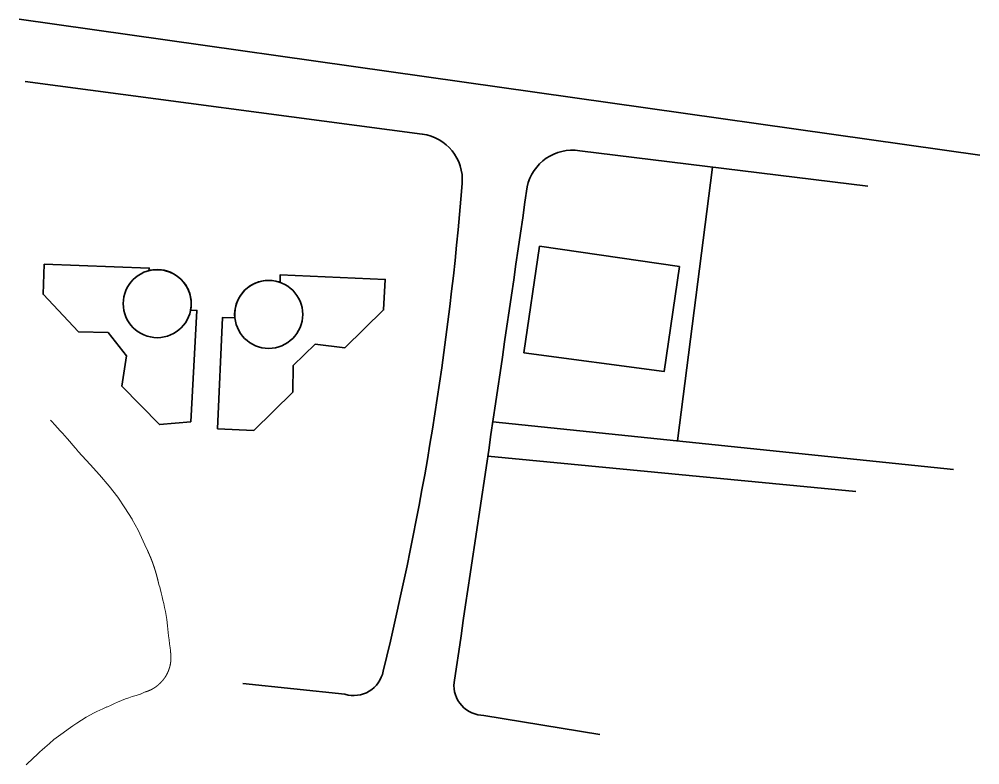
# Model space of a CAD drawing. Header units: inches. Extents: x 116991 to 143285, y 234914 to 262116.
# Drawn here: x 128943 to 143285, y 250981 to 262116 of the extents above; entities that cross this region are included whole.
import ezdxf

# ---------------------------------------------------------------- set-up
doc = ezdxf.new("R2010")
doc.units = ezdxf.units.IN
doc.header["$LTSCALE"] = 192
doc.header["$MEASUREMENT"] = 0
doc.layers.add('$0$Screened', color=10, linetype='Continuous')
doc.layers.add('C-SITE', color=3, linetype='Continuous', lineweight=35)

msp = doc.modelspace()

# ---------------------------------------------------------------- linework, layer by layer
at = {"layer": '$0$Screened', "linetype": 'Continuous', "lineweight": 0}
msp.add_polyline3d([(129049, 250981, 1253), (129157, 251087, 1253), (129157, 251087, 1253), (129204, 251130, 1253), (129204, 251130, 1253), (129250, 251173, 1254), (129250, 251173, 1254), (129287, 251207, 1254), (129325, 251241, 1255), (129394, 251301, 1255), (129462, 251357, 1255), (129529, 251409, 1254), (129601, 251461, 1255), (129601, 251461, 1255), (129673, 251514, 1255), (129742, 251562, 1254), (129805, 251605, 1256), (129871, 251647, 1255), (129945, 251691, 1255), (130006, 251725, 1256), (130054, 251751, 1256), (130104, 251776, 1256), (130147, 251796, 1256), (130191, 251816, 1257), (130191, 251816, 1257), (130252, 251845, 1257), (130252, 251844, 1257), (130314, 251873, 1257), (130314, 251873, 1257), (130364, 251895, 1258), (130413, 251917, 1258), (130471, 251941, 1258), (130530, 251964, 1257), (130581, 251982, 1257), (130632, 252000, 1257), (130691, 252017, 1257), (130691, 252018, 1257), (130750, 252037, 1258), (130752, 252037, 1258), (130826, 252070, 1261), (130827, 252070, 1261), (130827, 252070, 1261), (130828, 252070, 1261), (130828, 252070, 1261), (130829, 252070, 1261), (130829, 252070, 1261), (130830, 252071, 1261), (130830, 252071, 1261), (130831, 252071, 1261), (130831, 252071, 1261), (130832, 252072, 1261), (130833, 252072, 1261), (130834, 252072, 1261), (130834, 252072, 1261), (130835, 252072, 1261), (130835, 252072, 1261), (130836, 252073, 1261), (130836, 252073, 1261), (130837, 252073, 1261), (130837, 252073, 1261), (130838, 252073, 1261), (130838, 252073, 1261), (130840, 252074, 1261), (130840, 252074, 1261), (130841, 252074, 1261), (130841, 252074, 1261), (130842, 252075, 1261), (130842, 252075, 1261), (130843, 252075, 1261), (130843, 252075, 1261), (130844, 252075, 1261), (130844, 252075, 1261), (130845, 252076, 1261), (130846, 252076, 1261), (130847, 252076, 1261), (130847, 252076, 1261), (130848, 252077, 1261), (130848, 252077, 1261), (130849, 252077, 1261), (130849, 252077, 1261), (130850, 252077, 1261), (130850, 252077, 1261), (130851, 252078, 1261), (130851, 252078, 1261), (130853, 252078, 1261), (130853, 252078, 1261), (130854, 252079, 1261), (130854, 252079, 1261), (130855, 252079, 1261), (130855, 252079, 1261), (130856, 252080, 1261), (130856, 252080, 1261), (130857, 252080, 1261), (130857, 252080, 1261), (130858, 252080, 1261), (130858, 252080, 1261), (130860, 252081, 1261), (130860, 252081, 1261), (130861, 252081, 1261), (130861, 252081, 1261), (130862, 252082, 1261), (130862, 252082, 1261), (130863, 252082, 1261), (130863, 252082, 1261), (130864, 252083, 1261), (130864, 252083, 1261), (130865, 252083, 1261), (130865, 252083, 1261), (130866, 252083, 1261), (130867, 252083, 1261), (130868, 252084, 1261), (130868, 252084, 1261), (130869, 252084, 1261), (130869, 252084, 1261), (130870, 252085, 1261), (130870, 252085, 1261), (130871, 252085, 1261), (130871, 252085, 1261), (130872, 252086, 1261), (130872, 252086, 1261), (130873, 252086, 1261), (130873, 252086, 1261), (130875, 252087, 1261), (130875, 252087, 1261), (130876, 252087, 1261), (130876, 252087, 1261), (130877, 252088, 1261), (130877, 252088, 1261), (130878, 252088, 1261), (130878, 252088, 1261), (130879, 252089, 1261), (130879, 252089, 1261), (130880, 252089, 1261), (130880, 252089, 1261), (130881, 252089, 1261), (130881, 252089, 1261), (130883, 252090, 1261), (130883, 252090, 1261), (130884, 252090, 1261), (130884, 252090, 1261), (130885, 252091, 1261), (130885, 252091, 1261), (130886, 252091, 1261), (130886, 252091, 1261), (130887, 252092, 1261), (130887, 252092, 1261), (130888, 252092, 1261), (130888, 252092, 1261), (130889, 252093, 1261), (130889, 252093, 1261), (130891, 252093, 1261), (130891, 252093, 1261), (130892, 252094, 1261), (130892, 252094, 1261), (130893, 252094, 1261), (130893, 252094, 1261), (130894, 252095, 1261), (130894, 252095, 1261), (130895, 252095, 1261), (130895, 252095, 1261), (130896, 252096, 1261), (130896, 252096, 1261), (130897, 252097, 1261), (130897, 252097, 1261), (130898, 252097, 1261), (130899, 252097, 1261), (130900, 252098, 1261), (130900, 252098, 1261), (130901, 252098, 1261), (130901, 252098, 1261), (130902, 252099, 1261), (130902, 252099, 1261), (130903, 252099, 1261), (130903, 252099, 1261), (130904, 252100, 1261), (130904, 252100, 1261), (130905, 252100, 1261), (130905, 252100, 1261), (130906, 252101, 1261), (130906, 252101, 1261), (130907, 252101, 1261), (130907, 252101, 1261), (130909, 252102, 1261), (130909, 252102, 1261), (130910, 252102, 1261), (130910, 252102, 1261), (130911, 252103, 1261), (130911, 252103, 1261), (130912, 252103, 1261), (130912, 252103, 1261), (130913, 252104, 1261), (130913, 252104, 1261), (130914, 252105, 1261), (130914, 252105, 1261), (130915, 252105, 1261), (130915, 252105, 1261), (130916, 252106, 1261), (130916, 252106, 1261), (130917, 252106, 1261), (130917, 252106, 1261), (130919, 252107, 1261), (130919, 252107, 1261), (130920, 252107, 1261), (130920, 252107, 1261), (130921, 252108, 1261), (130921, 252108, 1261), (130922, 252109, 1261), (130922, 252109, 1261), (130923, 252109, 1261), (130923, 252109, 1261), (130924, 252110, 1261), (130924, 252110, 1261), (130925, 252110, 1261), (130925, 252110, 1261), (130926, 252111, 1261), (130926, 252111, 1261), (130927, 252111, 1261), (130927, 252111, 1261), (130928, 252112, 1261), (130928, 252112, 1261), (130930, 252113, 1261), (130930, 252113, 1261), (130931, 252113, 1261), (130931, 252113, 1261), (130932, 252114, 1261), (130932, 252114, 1261), (130933, 252114, 1261), (130933, 252114, 1261), (130934, 252115, 1261), (130934, 252115, 1261), (130935, 252116, 1261), (130935, 252116, 1261), (130936, 252116, 1261), (130936, 252116, 1261), (130937, 252117, 1261), (130937, 252117, 1261), (130938, 252117, 1261), (130938, 252118, 1261), (130939, 252118, 1261), (130939, 252118, 1261), (130940, 252119, 1261), (130940, 252119, 1261), (130941, 252119, 1261), (130941, 252119, 1261), (130943, 252120, 1261), (130943, 252120, 1261), (130944, 252121, 1261), (130944, 252121, 1261), (130945, 252121, 1261), (130945, 252121, 1261), (130946, 252122, 1261), (130946, 252122, 1261), (130947, 252122, 1261), (130947, 252122, 1261), (130948, 252123, 1261), (130948, 252123, 1261), (130949, 252124, 1261), (130949, 252124, 1261), (130950, 252124, 1261), (130950, 252124, 1261), (130951, 252125, 1261), (130951, 252125, 1261), (130952, 252126, 1261), (130952, 252126, 1261), (130953, 252126, 1261), (130953, 252126, 1261), (130954, 252127, 1261), (130954, 252127, 1261), (130955, 252128, 1261), (130955, 252128, 1261), (130956, 252128, 1261), (130956, 252128, 1261), (130957, 252129, 1261), (130957, 252129, 1261), (130958, 252130, 1261), (130958, 252130, 1261), (130960, 252130, 1261), (130960, 252130, 1261), (130961, 252131, 1261), (130961, 252131, 1261), (130962, 252132, 1261), (130962, 252132, 1261), (130963, 252132, 1261), (130963, 252132, 1261), (130964, 252133, 1261), (130964, 252133, 1261), (130965, 252134, 1261), (130965, 252134, 1261), (130966, 252134, 1261), (130966, 252134, 1261), (130967, 252135, 1261), (130967, 252135, 1261), (130968, 252136, 1261), (130968, 252136, 1261), (130969, 252136, 1261), (130969, 252136, 1261), (130970, 252137, 1261), (130970, 252137, 1261), (130971, 252138, 1261), (130971, 252138, 1261), (130972, 252138, 1261), (130972, 252138, 1261), (130973, 252139, 1261), (130973, 252139, 1261), (130974, 252140, 1261), (130974, 252140, 1261), (130975, 252140, 1261), (130975, 252141, 1261), (130976, 252141, 1261), (130976, 252141, 1261), (130977, 252142, 1261), (130977, 252142, 1261), (130978, 252143, 1261), (130978, 252143, 1261), (130979, 252143, 1261), (130979, 252143, 1261), (130980, 252144, 1261), (130980, 252144, 1261), (130981, 252145, 1261), (130981, 252145, 1261), (130982, 252145, 1261), (130982, 252145, 1261), (130983, 252146, 1261), (130983, 252146, 1261), (130984, 252147, 1261), (130984, 252147, 1261), (130985, 252148, 1261), (130985, 252148, 1261), (130986, 252148, 1261), (130986, 252148, 1261), (130987, 252149, 1261), (130987, 252149, 1261), (130988, 252150, 1261), (130988, 252150, 1261), (130989, 252151, 1261), (130989, 252151, 1261), (130990, 252151, 1261), (130990, 252151, 1261), (130991, 252152, 1261), (130991, 252152, 1261), (130992, 252153, 1261), (130992, 252153, 1261), (130993, 252153, 1261), (130993, 252153, 1261), (130994, 252154, 1261), (130994, 252154, 1261), (130995, 252155, 1261), (130995, 252155, 1261), (130996, 252156, 1261), (130996, 252156, 1261), (130997, 252156, 1261), (130997, 252156, 1261), (130998, 252157, 1261), (130998, 252157, 1261), (130999, 252158, 1261), (130999, 252158, 1261), (131000, 252159, 1261), (131000, 252159, 1261), (131001, 252159, 1261), (131001, 252159, 1261), (131002, 252160, 1261), (131002, 252160, 1261), (131003, 252161, 1261), (131003, 252161, 1261), (131004, 252162, 1261), (131004, 252162, 1261), (131005, 252163, 1261), (131005, 252163, 1261), (131006, 252163, 1261), (131006, 252163, 1261), (131007, 252164, 1261), (131007, 252164, 1261), (131008, 252165, 1261), (131008, 252165, 1261), (131009, 252166, 1261), (131009, 252166, 1261), (131010, 252166, 1261), (131010, 252166, 1261), (131011, 252167, 1261), (131011, 252167, 1261), (131012, 252168, 1261), (131012, 252168, 1261), (131013, 252169, 1261), (131013, 252169, 1261), (131014, 252170, 1261), (131014, 252170, 1261), (131015, 252170, 1261), (131015, 252170, 1261), (131016, 252171, 1261), (131016, 252171, 1261), (131017, 252172, 1261), (131017, 252172, 1261), (131018, 252173, 1261), (131018, 252173, 1261), (131019, 252174, 1261), (131019, 252174, 1261), (131020, 252174, 1261), (131020, 252174, 1261), (131020, 252175, 1261), (131020, 252175, 1261), (131021, 252176, 1261), (131021, 252176, 1261), (131022, 252177, 1261), (131022, 252177, 1261), (131023, 252178, 1261), (131023, 252178, 1261), (131024, 252178, 1261), (131024, 252178, 1261), (131025, 252179, 1261), (131025, 252179, 1261), (131026, 252180, 1261), (131026, 252180, 1261), (131027, 252181, 1261), (131027, 252181, 1261), (131028, 252182, 1261), (131028, 252182, 1261), (131029, 252182, 1261), (131029, 252182, 1261), (131030, 252183, 1261), (131030, 252183, 1261), (131031, 252184, 1261), (131031, 252184, 1261), (131032, 252185, 1261), (131032, 252185, 1261), (131033, 252186, 1261), (131033, 252186, 1261), (131034, 252187, 1261), (131034, 252187, 1261), (131034, 252187, 1261), (131034, 252187, 1261), (131035, 252188, 1261), (131035, 252188, 1261), (131036, 252189, 1261), (131036, 252189, 1261), (131037, 252190, 1261), (131037, 252190, 1261), (131038, 252191, 1261), (131038, 252191, 1261), (131039, 252192, 1261), (131039, 252192, 1261), (131040, 252192, 1261), (131040, 252193, 1261), (131041, 252193, 1261), (131041, 252193, 1261), (131042, 252194, 1261), (131042, 252194, 1261), (131043, 252195, 1261), (131043, 252195, 1261), (131044, 252196, 1261), (131044, 252196, 1261), (131044, 252197, 1261), (131044, 252197, 1261), (131045, 252198, 1261), (131045, 252198, 1261), (131046, 252198, 1261), (131046, 252199, 1261), (131047, 252199, 1261), (131047, 252199, 1261), (131048, 252200, 1261), (131048, 252200, 1261), (131049, 252201, 1261), (131049, 252201, 1261), (131050, 252202, 1261), (131050, 252202, 1261), (131051, 252203, 1261), (131051, 252203, 1261), (131052, 252204, 1261), (131052, 252204, 1261), (131052, 252205, 1261), (131052, 252205, 1261), (131053, 252205, 1261), (131053, 252205, 1261), (131054, 252206, 1261), (131054, 252206, 1261), (131055, 252207, 1261), (131055, 252207, 1261), (131056, 252208, 1261), (131056, 252208, 1261), (131057, 252209, 1261), (131057, 252209, 1261), (131058, 252210, 1261), (131058, 252210, 1261), (131058, 252211, 1261), (131059, 252211, 1261), (131059, 252212, 1261), (131059, 252212, 1261), (131060, 252213, 1261), (131060, 252213, 1261), (131061, 252213, 1261), (131061, 252213, 1261), (131062, 252214, 1261), (131062, 252214, 1261), (131063, 252215, 1261), (131063, 252215, 1261), (131064, 252216, 1261), (131064, 252216, 1261), (131064, 252217, 1261), (131065, 252217, 1261), (131065, 252218, 1261), (131065, 252218, 1261), (131066, 252219, 1261), (131066, 252219, 1261), (131067, 252220, 1261), (131067, 252220, 1261), (131068, 252221, 1261), (131068, 252221, 1261), (131069, 252222, 1261), (131069, 252222, 1261), (131070, 252223, 1261), (131070, 252223, 1261), (131070, 252223, 1261), (131070, 252223, 1261), (131071, 252224, 1261), (131071, 252224, 1261), (131072, 252225, 1261), (131072, 252225, 1261), (131073, 252226, 1261), (131073, 252226, 1261), (131074, 252227, 1261), (131074, 252227, 1261), (131075, 252228, 1261), (131075, 252228, 1261), (131075, 252229, 1261), (131075, 252229, 1261), (131076, 252230, 1261), (131076, 252230, 1261), (131077, 252231, 1261), (131077, 252231, 1261), (131078, 252232, 1261), (131078, 252232, 1261), (131079, 252233, 1261), (131079, 252233, 1261), (131079, 252234, 1261), (131079, 252234, 1261), (131080, 252235, 1261), (131080, 252235, 1261), (131081, 252236, 1261), (131081, 252236, 1261), (131082, 252237, 1261), (131082, 252237, 1261), (131083, 252237, 1261), (131083, 252238, 1261), (131083, 252238, 1261), (131083, 252238, 1261), (131084, 252239, 1261), (131084, 252239, 1261), (131085, 252240, 1261), (131085, 252240, 1261), (131086, 252241, 1261), (131086, 252241, 1261), (131087, 252242, 1261), (131087, 252242, 1261), (131087, 252243, 1261), (131087, 252243, 1261), (131088, 252244, 1261), (131088, 252244, 1261), (131089, 252245, 1261), (131089, 252245, 1261), (131090, 252246, 1261), (131090, 252246, 1261), (131091, 252247, 1261), (131091, 252247, 1261), (131091, 252248, 1261), (131091, 252248, 1261), (131092, 252249, 1261), (131092, 252249, 1261), (131093, 252250, 1261), (131093, 252250, 1261), (131094, 252251, 1261), (131094, 252251, 1261), (131094, 252252, 1261), (131094, 252252, 1261), (131095, 252253, 1261), (131095, 252253, 1261), (131096, 252254, 1261), (131096, 252254, 1261), (131097, 252255, 1261), (131097, 252255, 1261), (131097, 252256, 1261), (131097, 252256, 1261), (131098, 252257, 1261), (131098, 252257, 1261), (131099, 252258, 1261), (131099, 252258, 1261), (131100, 252259, 1261), (131100, 252259, 1261), (131100, 252260, 1261), (131101, 252260, 1261), (131101, 252261, 1261), (131101, 252261, 1261), (131102, 252262, 1261), (131102, 252262, 1261), (131103, 252263, 1261), (131103, 252263, 1261), (131103, 252264, 1261), (131103, 252264, 1261), (131104, 252265, 1261), (131104, 252265, 1261), (131105, 252266, 1261), (131105, 252266, 1261), (131106, 252267, 1261), (131106, 252267, 1261), (131106, 252268, 1261), (131106, 252268, 1261), (131107, 252269, 1261), (131107, 252269, 1261), (131108, 252270, 1261), (131108, 252270, 1261), (131109, 252271, 1261), (131109, 252271, 1261), (131109, 252272, 1261), (131109, 252272, 1261), (131110, 252273, 1261), (131110, 252273, 1261), (131111, 252274, 1261), (131111, 252274, 1261), (131111, 252275, 1261), (131111, 252275, 1261), (131112, 252276, 1261), (131112, 252276, 1261), (131113, 252277, 1261), (131113, 252277, 1261), (131114, 252278, 1261), (131114, 252278, 1261), (131114, 252279, 1261), (131114, 252279, 1261), (131115, 252280, 1261), (131115, 252280, 1261), (131116, 252281, 1261), (131116, 252281, 1261), (131116, 252282, 1261), (131116, 252282, 1261), (131117, 252283, 1261), (131117, 252283, 1261), (131118, 252284, 1261), (131118, 252284, 1261), (131118, 252285, 1261), (131119, 252285, 1261), (131119, 252286, 1261), (131119, 252286, 1261), (131120, 252287, 1261), (131120, 252287, 1261), (131121, 252288, 1261), (131121, 252288, 1261), (131121, 252289, 1261), (131121, 252289, 1261), (131122, 252290, 1261), (131122, 252290, 1261), (131123, 252291, 1261), (131123, 252291, 1261), (131123, 252292, 1261), (131123, 252292, 1261), (131124, 252293, 1261), (131124, 252293, 1261), (131125, 252294, 1261), (131125, 252294, 1261), (131125, 252295, 1261), (131125, 252295, 1261), (131126, 252296, 1261), (131126, 252297, 1261), (131127, 252298, 1261), (131127, 252298, 1261), (131127, 252299, 1261), (131127, 252299, 1261), (131128, 252300, 1261), (131128, 252300, 1261), (131129, 252301, 1261), (131129, 252301, 1261), (131129, 252302, 1261), (131129, 252302, 1261), (131130, 252303, 1261), (131130, 252303, 1261), (131131, 252304, 1261), (131131, 252304, 1261), (131131, 252305, 1261), (131131, 252305, 1261), (131132, 252306, 1261), (131132, 252306, 1261), (131132, 252307, 1261), (131132, 252307, 1261), (131133, 252308, 1261), (131133, 252308, 1261), (131134, 252309, 1261), (131134, 252309, 1261), (131134, 252310, 1261), (131134, 252310, 1261), (131135, 252311, 1261), (131135, 252311, 1261), (131136, 252312, 1261), (131136, 252312, 1261), (131136, 252313, 1261), (131136, 252313, 1261), (131137, 252315, 1261), (131137, 252315, 1261), (131138, 252316, 1261), (131138, 252316, 1261), (131138, 252317, 1261), (131138, 252317, 1261), (131139, 252318, 1261), (131139, 252318, 1261), (131139, 252319, 1261), (131139, 252319, 1261), (131140, 252320, 1261), (131140, 252320, 1261), (131141, 252321, 1261), (131141, 252321, 1261), (131141, 252322, 1261), (131141, 252322, 1261), (131142, 252323, 1261), (131142, 252323, 1261), (131142, 252324, 1261), (131142, 252324, 1261), (131143, 252325, 1261), (131143, 252325, 1261), (131144, 252326, 1261), (131144, 252326, 1261), (131144, 252328, 1261), (131144, 252328, 1261), (131145, 252329, 1261), (131145, 252329, 1261), (131145, 252330, 1261), (131145, 252330, 1261), (131146, 252331, 1261), (131146, 252331, 1261), (131147, 252332, 1261), (131147, 252332, 1261), (131147, 252333, 1261), (131147, 252333, 1261), (131148, 252334, 1261), (131148, 252334, 1261), (131148, 252335, 1261), (131148, 252335, 1261), (131149, 252336, 1261), (131149, 252336, 1261), (131149, 252337, 1261), (131149, 252337, 1261), (131150, 252338, 1261), (131150, 252339, 1261), (131151, 252340, 1261), (131151, 252340, 1261), (131151, 252341, 1261), (131151, 252341, 1261), (131152, 252342, 1261), (131152, 252342, 1261), (131152, 252343, 1261), (131152, 252343, 1261), (131153, 252344, 1261), (131153, 252344, 1261), (131153, 252345, 1261), (131153, 252345, 1261), (131154, 252346, 1261), (131154, 252346, 1261), (131154, 252347, 1261), (131154, 252347, 1261), (131155, 252348, 1261), (131155, 252349, 1261), (131156, 252350, 1261), (131156, 252350, 1261), (131156, 252351, 1261), (131156, 252351, 1261), (131157, 252352, 1261), (131157, 252352, 1261), (131157, 252353, 1261), (131157, 252353, 1261), (131158, 252354, 1261), (131158, 252354, 1261), (131158, 252355, 1261), (131158, 252355, 1261), (131159, 252356, 1261), (131159, 252356, 1261), (131159, 252357, 1261), (131159, 252358, 1261), (131160, 252359, 1261), (131160, 252359, 1261), (131160, 252360, 1261), (131160, 252360, 1261), (131161, 252361, 1261), (131161, 252361, 1261), (131161, 252362, 1261), (131161, 252362, 1261), (131162, 252363, 1261), (131162, 252363, 1261), (131162, 252364, 1261), (131162, 252364, 1261), (131163, 252365, 1261), (131163, 252365, 1261), (131163, 252367, 1261), (131163, 252367, 1261), (131164, 252368, 1261), (131164, 252368, 1261), (131164, 252369, 1261), (131164, 252369, 1261), (131165, 252370, 1261), (131165, 252370, 1261), (131165, 252371, 1261), (131165, 252371, 1261), (131166, 252372, 1261), (131166, 252372, 1261), (131166, 252373, 1261), (131166, 252373, 1261), (131167, 252374, 1261), (131167, 252375, 1261), (131167, 252376, 1261), (131167, 252376, 1261), (131168, 252377, 1261), (131168, 252377, 1261), (131168, 252378, 1261), (131168, 252378, 1261), (131169, 252379, 1261), (131169, 252379, 1261), (131169, 252380, 1261), (131169, 252380, 1261), (131170, 252381, 1261), (131170, 252381, 1261), (131170, 252382, 1261), (131170, 252383, 1261), (131171, 252384, 1261), (131171, 252384, 1261), (131171, 252385, 1261), (131171, 252385, 1261), (131172, 252386, 1261), (131172, 252386, 1261), (131172, 252387, 1261), (131172, 252387, 1261), (131172, 252388, 1261), (131172, 252388, 1261), (131173, 252389, 1261), (131173, 252389, 1261), (131173, 252391, 1261), (131173, 252391, 1261), (131174, 252392, 1261), (131174, 252392, 1261), (131174, 252393, 1261), (131174, 252393, 1261), (131175, 252394, 1261), (131175, 252394, 1261), (131175, 252395, 1261), (131175, 252395, 1261), (131176, 252396, 1261), (131176, 252396, 1261), (131176, 252398, 1261), (131176, 252398, 1261), (131176, 252399, 1261), (131176, 252399, 1261), (131177, 252400, 1261), (131177, 252400, 1261), (131177, 252401, 1261), (131177, 252401, 1261), (131178, 252402, 1261), (131178, 252402, 1261), (131178, 252403, 1261), (131178, 252403, 1261), (131179, 252405, 1261), (131179, 252405, 1261), (131179, 252406, 1261), (131179, 252406, 1261), (131179, 252407, 1261), (131179, 252407, 1261), (131180, 252408, 1261), (131180, 252408, 1261), (131180, 252409, 1261), (131180, 252409, 1261), (131181, 252410, 1261), (131181, 252410, 1261), (131181, 252412, 1261), (131181, 252412, 1261), (131181, 252413, 1261), (131181, 252413, 1261), (131182, 252414, 1261), (131182, 252414, 1261), (131182, 252415, 1261), (131182, 252415, 1261), (131183, 252416, 1261), (131183, 252416, 1261), (131183, 252418, 1261), (131183, 252418, 1261), (131183, 252419, 1261), (131183, 252419, 1261), (131184, 252420, 1261), (131184, 252420, 1261), (131184, 252421, 1261), (131184, 252421, 1261), (131184, 252422, 1261), (131184, 252422, 1261), (131185, 252423, 1261), (131185, 252423, 1261), (131185, 252425, 1261), (131185, 252425, 1261), (131186, 252426, 1261), (131186, 252426, 1261), (131186, 252427, 1261), (131186, 252427, 1261), (131186, 252428, 1261), (131186, 252428, 1261), (131187, 252429, 1261), (131187, 252429, 1261), (131187, 252431, 1261), (131187, 252431, 1261), (131187, 252432, 1261), (131187, 252432, 1261), (131188, 252433, 1261), (131188, 252433, 1261), (131188, 252434, 1261), (131188, 252434, 1261), (131188, 252435, 1261), (131188, 252435, 1261), (131189, 252436, 1261), (131189, 252437, 1261), (131189, 252438, 1261), (131189, 252438, 1261), (131189, 252439, 1261), (131189, 252439, 1261), (131190, 252440, 1261), (131190, 252440, 1261), (131190, 252441, 1261), (131190, 252441, 1261), (131190, 252442, 1261), (131190, 252443, 1261), (131191, 252444, 1261), (131191, 252444, 1261), (131191, 252445, 1261), (131191, 252445, 1261), (131191, 252446, 1261), (131191, 252446, 1261), (131192, 252447, 1261), (131192, 252447, 1261), (131192, 252448, 1261), (131192, 252449, 1261), (131192, 252450, 1261), (131192, 252450, 1261), (131193, 252451, 1261), (131193, 252451, 1261), (131193, 252452, 1261), (131193, 252452, 1261), (131193, 252453, 1261), (131193, 252453, 1261), (131194, 252454, 1261), (131194, 252455, 1261), (131194, 252456, 1261), (131194, 252456, 1261), (131194, 252457, 1261), (131194, 252457, 1261), (131194, 252458, 1261), (131194, 252458, 1261), (131195, 252459, 1261), (131195, 252459, 1261), (131195, 252461, 1261), (131195, 252461, 1261), (131195, 252462, 1261), (131195, 252462, 1261), (131196, 252463, 1261), (131196, 252463, 1261), (131196, 252464, 1261), (131196, 252464, 1261), (131196, 252465, 1261), (131196, 252465, 1261), (131196, 252467, 1261), (131196, 252467, 1261), (131197, 252468, 1261), (131197, 252468, 1261), (131197, 252469, 1261), (131197, 252469, 1261), (131197, 252470, 1261), (131197, 252470, 1261), (131197, 252471, 1261), (131197, 252471, 1261), (131198, 252473, 1261), (131198, 252473, 1261), (131198, 252474, 1261), (131198, 252474, 1261), (131198, 252475, 1261), (131198, 252475, 1261), (131198, 252476, 1261), (131198, 252476, 1261), (131199, 252478, 1261), (131199, 252478, 1261), (131199, 252479, 1261), (131199, 252479, 1261), (131199, 252480, 1261), (131199, 252480, 1261), (131199, 252481, 1261), (131199, 252481, 1261), (131200, 252482, 1261), (131200, 252482, 1261), (131200, 252484, 1261), (131200, 252484, 1261), (131200, 252485, 1261), (131200, 252485, 1261), (131200, 252486, 1261), (131200, 252486, 1261), (131201, 252487, 1261), (131201, 252487, 1261), (131201, 252488, 1261), (131201, 252489, 1261), (131201, 252490, 1261), (131201, 252490, 1261), (131201, 252491, 1261), (131201, 252491, 1261), (131201, 252492, 1261), (131201, 252492, 1261), (131202, 252493, 1261), (131202, 252493, 1261), (131202, 252495, 1261), (131202, 252495, 1261), (131202, 252496, 1261), (131202, 252496, 1261), (131202, 252497, 1261), (131202, 252497, 1261), (131202, 252498, 1261), (131202, 252498, 1261), (131203, 252500, 1261), (131203, 252500, 1261), (131203, 252501, 1261), (131203, 252501, 1261), (131203, 252502, 1261), (131203, 252502, 1261), (131203, 252503, 1261), (131203, 252503, 1261), (131203, 252504, 1261), (131203, 252504, 1261), (131204, 252506, 1261), (131204, 252506, 1261), (131204, 252507, 1261), (131204, 252507, 1261), (131204, 252508, 1261), (131204, 252508, 1261), (131204, 252509, 1261), (131204, 252509, 1261), (131204, 252511, 1261), (131204, 252511, 1261), (131204, 252512, 1261), (131204, 252512, 1261), (131205, 252513, 1261), (131205, 252513, 1261), (131205, 252514, 1261), (131205, 252514, 1261), (131205, 252515, 1261), (131205, 252516, 1261), (131205, 252517, 1261), (131205, 252517, 1261), (131205, 252518, 1261), (131205, 252518, 1261), (131205, 252519, 1261), (131205, 252519, 1261), (131206, 252520, 1261), (131206, 252520, 1261), (131206, 252522, 1261), (131206, 252522, 1261), (131206, 252523, 1261), (131206, 252523, 1261), (131206, 252524, 1261), (131206, 252524, 1261), (131206, 252525, 1261), (131206, 252525, 1261), (131206, 252527, 1261), (131206, 252527, 1261), (131206, 252528, 1261), (131206, 252528, 1261), (131207, 252529, 1261), (131207, 252529, 1261), (131207, 252530, 1261), (131207, 252530, 1261), (131207, 252532, 1261), (131207, 252532, 1261), (131207, 252533, 1261), (131207, 252533, 1261), (131207, 252534, 1261), (131207, 252534, 1261), (131207, 252535, 1261), (131207, 252535, 1261), (131207, 252536, 1261), (131207, 252537, 1261), (131207, 252538, 1261), (131207, 252538, 1261), (131207, 252539, 1261), (131207, 252539, 1261), (131208, 252540, 1261), (131208, 252540, 1261), (131208, 252541, 1261), (131208, 252541, 1261), (131208, 252543, 1261), (131208, 252543, 1261), (131208, 252544, 1261), (131208, 252544, 1261), (131208, 252545, 1261), (131208, 252545, 1261), (131208, 252546, 1261), (131208, 252546, 1261), (131208, 252548, 1261), (131208, 252548, 1261), (131208, 252549, 1261), (131208, 252549, 1261), (131208, 252550, 1261), (131208, 252550, 1261), (131208, 252551, 1261), (131208, 252551, 1261), (131208, 252553, 1261), (131208, 252553, 1261), (131208, 252554, 1261), (131208, 252554, 1261), (131209, 252555, 1261), (131209, 252555, 1261), (131209, 252556, 1261), (131209, 252556, 1261), (131209, 252558, 1261), (131209, 252558, 1261), (131209, 252559, 1261), (131209, 252559, 1261), (131209, 252560, 1261), (131209, 252560, 1261), (131209, 252561, 1261), (131209, 252561, 1261), (131209, 252562, 1261), (131209, 252563, 1261), (131209, 252564, 1261), (131209, 252564, 1261), (131209, 252565, 1261), (131209, 252565, 1261), (131209, 252566, 1261), (131209, 252566, 1261), (131209, 252567, 1261), (131209, 252568, 1261), (131209, 252569, 1261), (131209, 252569, 1261), (131209, 252570, 1261), (131209, 252570, 1261), (131209, 252571, 1261), (131209, 252571, 1261), (131209, 252572, 1261), (131209, 252572, 1261), (131209, 252574, 1261), (131209, 252574, 1261), (131209, 252575, 1261), (131209, 252575, 1261), (131209, 252576, 1261), (131209, 252576, 1261), (131209, 252577, 1261), (131209, 252577, 1261), (131209, 252579, 1261), (131209, 252579, 1261), (131209, 252580, 1261), (131209, 252580, 1261), (131209, 252581, 1261), (131209, 252581, 1261), (131209, 252582, 1261), (131209, 252582, 1261), (131209, 252584, 1261), (131209, 252584, 1261), (131209, 252585, 1261), (131209, 252585, 1261), (131209, 252586, 1261), (131209, 252586, 1261), (131209, 252587, 1261), (131209, 252587, 1261), (131209, 252589, 1261), (131209, 252589, 1261), (131209, 252590, 1261), (131209, 252590, 1261), (131209, 252591, 1261), (131209, 252591, 1261), (131209, 252592, 1261), (131209, 252592, 1261), (131209, 252594, 1261), (131209, 252594, 1261), (131209, 252595, 1261), (131209, 252595, 1261), (131209, 252596, 1261), (131209, 252596, 1261), (131209, 252597, 1261), (131209, 252597, 1261), (131209, 252598, 1261), (131209, 252599, 1261), (131209, 252600, 1261), (131209, 252600, 1261), (131209, 252601, 1261), (131209, 252601, 1261), (131209, 252602, 1261), (131209, 252602, 1261), (131209, 252603, 1261), (131209, 252603, 1261), (131209, 252605, 1261), (131209, 252605, 1261), (131209, 252606, 1261), (131209, 252606, 1261), (131209, 252607, 1261), (131209, 252607, 1261), (131209, 252608, 1261), (131209, 252608, 1261), (131209, 252610, 1261), (131209, 252610, 1261), (131209, 252611, 1261), (131209, 252611, 1261), (131209, 252612, 1261), (131209, 252612, 1261), (131208, 252613, 1261), (131208, 252613, 1261), (131208, 252615, 1261), (131208, 252615, 1261), (131208, 252616, 1261), (131208, 252616, 1261), (131208, 252617, 1261), (131208, 252617, 1261), (131208, 252618, 1261), (131208, 252618, 1261), (131208, 252620, 1261), (131208, 252620, 1261), (131208, 252621, 1261), (131208, 252621, 1261), (131208, 252622, 1261), (131208, 252622, 1261), (131208, 252623, 1261), (131208, 252623, 1261), (131208, 252625, 1261), (131208, 252625, 1261), (131208, 252626, 1261), (131208, 252626, 1261), (131208, 252627, 1261), (131208, 252627, 1261), (131207, 252628, 1261), (131207, 252628, 1261), (131207, 252629, 1261), (131207, 252630, 1261), (131207, 252631, 1261), (131207, 252631, 1261), (131207, 252632, 1261), (131207, 252632, 1261), (131207, 252633, 1261), (131207, 252633, 1261), (131207, 252634, 1261), (131207, 252634, 1261), (131207, 252636, 1261), (131207, 252636, 1261), (131207, 252637, 1261), (131207, 252637, 1261), (131207, 252638, 1261), (131207, 252638, 1261), (131206, 252639, 1261), (131206, 252639, 1261), (131206, 252641, 1261), (131206, 252641, 1261), (131206, 252642, 1261), (131206, 252642, 1261), (131206, 252643, 1261), (131206, 252643, 1261), (131206, 252644, 1261), (131206, 252644, 1261), (131206, 252646, 1261), (131206, 252646, 1261), (131206, 252647, 1261), (131206, 252647, 1261), (131205, 252648, 1261), (131205, 252648, 1261), (131205, 252649, 1261), (131205, 252649, 1261), (131205, 252650, 1261), (131205, 252651, 1261), (131205, 252652, 1261), (131205, 252652, 1261), (131205, 252653, 1261), (131205, 252653, 1261), (131205, 252654, 1261), (131205, 252654, 1261), (131204, 252655, 1261), (131204, 252655, 1261), (131204, 252657, 1261), (131204, 252657, 1261), (131204, 252658, 1261), (131204, 252658, 1261), (131204, 252659, 1261), (131204, 252659, 1261), (131204, 252660, 1261), (131204, 252660, 1261), (131204, 252662, 1261), (131204, 252662, 1261), (131203, 252663, 1261), (131203, 252663, 1261), (131203, 252664, 1261), (131203, 252664, 1261), (131203, 252665, 1261), (131203, 252665, 1261), (131203, 252666, 1261), (131203, 252667, 1261), (131203, 252667, 1266), (131200, 252688, 1266), (131200, 252688, 1266), (131195, 252729, 1266), (131195, 252729, 1266), (131188, 252786, 1266), (131181, 252849, 1266), (131174, 252909, 1266), (131168, 252959, 1266), (131163, 253007, 1266), (131158, 253055, 1265), (131158, 253055, 1265), (131153, 253103, 1265), (131152, 253104, 1265), (131146, 253151, 1265), (131146, 253152, 1265), (131137, 253212, 1265), (131137, 253212, 1265), (131126, 253273, 1266), (131126, 253273, 1266), (131114, 253332, 1266), (131114, 253332, 1266), (131101, 253391, 1265), (131090, 253441, 1266), (131090, 253441, 1266), (131079, 253491, 1267), (131079, 253492, 1267), (131064, 253549, 1267), (131064, 253549, 1267), (131046, 253616, 1268), (131046, 253617, 1268), (131030, 253674, 1268), (131030, 253674, 1268), (131022, 253701, 1260), (131022, 253702, 1260), (131022, 253702, 1260), (131022, 253703, 1260), (131021, 253704, 1260), (131021, 253704, 1260), (131021, 253706, 1260), (131021, 253706, 1260), (131021, 253707, 1260), (131021, 253707, 1260), (131021, 253708, 1260), (131021, 253708, 1260), (131020, 253709, 1260), (131020, 253709, 1260), (131020, 253710, 1260), (131020, 253710, 1260), (131020, 253712, 1260), (131020, 253712, 1260), (131020, 253713, 1260), (131020, 253713, 1260), (131019, 253714, 1260), (131019, 253714, 1260), (131019, 253715, 1260), (131019, 253715, 1260), (131019, 253716, 1260), (131018, 253717, 1260), (131018, 253717, 1260), (131018, 253719, 1260), (131018, 253720, 1260), (131018, 253720, 1260), (131018, 253721, 1260), (131018, 253721, 1260), (131017, 253722, 1260), (131017, 253723, 1260), (131017, 253723, 1260), (131017, 253724, 1260), (131017, 253724, 1260), (131017, 253726, 1260), (131017, 253726, 1260), (131016, 253727, 1260), (131016, 253727, 1260), (131016, 253728, 1260), (131016, 253729, 1260), (131016, 253729, 1260), (131015, 253730, 1260), (131015, 253730, 1260), (131015, 253732, 1260), (131015, 253732, 1260), (131015, 253733, 1260), (131015, 253733, 1260), (131015, 253734, 1260), (131015, 253734, 1260), (131014, 253735, 1260), (131014, 253735, 1260), (131014, 253736, 1260), (131014, 253736, 1260), (131014, 253737, 1260), (131014, 253737, 1260), (131013, 253739, 1260), (131013, 253740, 1260), (131013, 253740, 1260), (131013, 253741, 1260), (131013, 253741, 1260), (131013, 253742, 1260), (131013, 253742, 1260), (131012, 253743, 1260), (131012, 253743, 1260), (131012, 253744, 1260), (131012, 253744, 1260), (131012, 253746, 1260), (131012, 253746, 1260), (131011, 253747, 1260), (131011, 253748, 1260), (131011, 253748, 1260), (131011, 253749, 1260), (131011, 253749, 1260), (131011, 253750, 1260), (131011, 253750, 1260), (131010, 253751, 1260), (131010, 253751, 1260), (131010, 253753, 1260), (131010, 253753, 1260), (131010, 253754, 1260), (131010, 253754, 1260), (131009, 253755, 1260), (131009, 253755, 1260), (131009, 253756, 1260), (131009, 253756, 1260), (131009, 253757, 1260), (131009, 253757, 1260), (131009, 253759, 1260), (131009, 253759, 1260), (131008, 253760, 1260), (131008, 253760, 1260), (131008, 253761, 1260), (131008, 253761, 1260), (131008, 253762, 1260), (131008, 253762, 1260), (131007, 253763, 1260), (131007, 253763, 1260), (131007, 253764, 1260), (131007, 253764, 1260), (131007, 253766, 1260), (131007, 253766, 1260), (131006, 253767, 1260), (131006, 253767, 1260), (131006, 253768, 1260), (131006, 253768, 1260), (131006, 253769, 1260), (131006, 253769, 1260), (131006, 253770, 1260), (131006, 253770, 1260), (131005, 253771, 1260), (131005, 253771, 1260), (131005, 253773, 1260), (131005, 253773, 1260), (131005, 253774, 1260), (131005, 253774, 1260), (131004, 253775, 1260), (131004, 253775, 1260), (131004, 253776, 1260), (131004, 253776, 1260), (131004, 253777, 1260), (131004, 253777, 1260), (131003, 253778, 1260), (131003, 253778, 1260), (131003, 253780, 1260), (131003, 253780, 1260), (131003, 253781, 1260), (131003, 253781, 1260), (131003, 253782, 1260), (131003, 253782, 1260), (131002, 253783, 1260), (131002, 253783, 1260), (131002, 253784, 1260), (131002, 253784, 1260), (131002, 253785, 1260), (131002, 253785, 1260), (131001, 253787, 1260), (131001, 253787, 1260), (131001, 253788, 1260), (131001, 253788, 1260), (131001, 253789, 1260), (131000, 253790, 1260), (131000, 253790, 1260), (131000, 253791, 1260), (131000, 253791, 1260), (131000, 253792, 1260), (131000, 253792, 1260), (130999, 253794, 1260), (130999, 253794, 1260), (130999, 253795, 1260), (130999, 253795, 1260), (130999, 253796, 1260), (130999, 253796, 1260), (130999, 253797, 1260), (130999, 253797, 1260), (130998, 253798, 1260), (130998, 253798, 1260), (130998, 253799, 1260), (130998, 253799, 1260), (130998, 253801, 1260), (130998, 253801, 1260), (130997, 253802, 1260), (130997, 253803, 1260), (130997, 253803, 1260), (130997, 253804, 1260), (130997, 253804, 1260), (130996, 253805, 1260), (130996, 253805, 1260), (130996, 253806, 1260), (130996, 253808, 1260), (130996, 253808, 1260), (130995, 253809, 1260), (130995, 253809, 1260), (130995, 253810, 1260), (130995, 253810, 1260), (130995, 253811, 1260), (130995, 253811, 1260), (130994, 253812, 1260), (130994, 253812, 1260), (130994, 253813, 1260), (130994, 253813, 1260), (130994, 253815, 1260), (130994, 253815, 1260), (130993, 253816, 1260), (130993, 253816, 1260), (130993, 253817, 1260), (130993, 253817, 1260), (130993, 253818, 1260), (130993, 253818, 1260), (130992, 253819, 1260), (130992, 253819, 1260), (130992, 253820, 1260), (130992, 253820, 1260), (130992, 253822, 1260), (130991, 253823, 1260), (130991, 253823, 1260), (130991, 253824, 1260), (130991, 253824, 1260), (130991, 253825, 1260), (130991, 253825, 1260), (130991, 253826, 1260), (130990, 253826, 1260), (130990, 253827, 1260), (130990, 253827, 1260), (130990, 253829, 1260), (130990, 253829, 1260), (130990, 253830, 1260), (130989, 253831, 1260), (130989, 253831, 1260), (130989, 253832, 1260), (130989, 253832, 1260), (130989, 253833, 1260), (130989, 253833, 1260), (130988, 253834, 1260), (130988, 253834, 1260), (130988, 253836, 1260), (130988, 253836, 1260), (130988, 253837, 1260), (130988, 253837, 1260), (130987, 253838, 1260), (130987, 253839, 1260), (130987, 253839, 1260), (130987, 253840, 1260), (130987, 253840, 1260), (130986, 253841, 1260), (130986, 253841, 1260), (130986, 253843, 1260), (130986, 253843, 1260), (130986, 253844, 1260), (130986, 253844, 1260), (130985, 253845, 1260), (130985, 253845, 1260), (130985, 253846, 1260), (130985, 253846, 1260), (130985, 253847, 1260), (130984, 253847, 1260), (130984, 253848, 1260), (130984, 253848, 1260), (130984, 253850, 1260), (130984, 253850, 1260), (130983, 253851, 1260), (130983, 253851, 1260), (130983, 253852, 1260), (130983, 253852, 1260), (130983, 253853, 1260), (130983, 253853, 1260), (130982, 253854, 1260), (130982, 253854, 1260), (130982, 253855, 1260), (130982, 253855, 1260), (130982, 253856, 1260), (130982, 253856, 1260), (130981, 253858, 1260), (130981, 253858, 1260), (130981, 253859, 1260), (130981, 253859, 1260), (130981, 253860, 1260), (130981, 253860, 1260), (130980, 253861, 1260), (130980, 253861, 1260), (130980, 253862, 1260), (130980, 253862, 1260), (130980, 253863, 1260), (130980, 253863, 1260), (130979, 253865, 1260), (130979, 253865, 1260), (130979, 253866, 1260), (130979, 253866, 1260), (130979, 253867, 1260), (130979, 253867, 1260), (130978, 253868, 1260), (130978, 253868, 1260), (130978, 253869, 1260), (130978, 253869, 1260), (130978, 253870, 1260), (130978, 253870, 1260), (130977, 253872, 1260), (130977, 253872, 1260), (130977, 253873, 1260), (130977, 253873, 1260), (130977, 253874, 1260), (130977, 253874, 1260), (130976, 253875, 1260), (130976, 253876, 1260), (130976, 253876, 1260), (130975, 253877, 1260), (130975, 253877, 1260), (130975, 253878, 1260), (130975, 253878, 1260), (130975, 253880, 1260), (130975, 253880, 1260), (130974, 253881, 1260), (130974, 253882, 1260), (130974, 253882, 1260), (130974, 253883, 1260), (130974, 253883, 1260), (130973, 253884, 1260), (130973, 253884, 1260), (130973, 253885, 1260), (130973, 253885, 1260), (130973, 253887, 1260), (130973, 253887, 1260), (130972, 253888, 1260), (130972, 253888, 1260), (130972, 253889, 1260), (130972, 253889, 1260), (130972, 253890, 1260), (130972, 253890, 1260), (130971, 253891, 1260), (130971, 253891, 1260), (130971, 253892, 1260), (130970, 253893, 1260), (130970, 253893, 1260), (130970, 253895, 1260), (130970, 253895, 1260), (130970, 253896, 1260), (130970, 253896, 1260), (130969, 253897, 1260), (130969, 253897, 1260), (130969, 253898, 1260), (130969, 253898, 1260), (130969, 253899, 1260), (130969, 253899, 1260), (130968, 253900, 1260), (130968, 253900, 1260), (130968, 253902, 1260), (130968, 253903, 1260), (130968, 253903, 1260), (130967, 253904, 1260), (130967, 253904, 1260), (130967, 253905, 1260), (130967, 253905, 1260), (130966, 253906, 1260), (130966, 253907, 1260), (130966, 253907, 1260), (130966, 253908, 1260), (130966, 253908, 1260), (130965, 253910, 1260), (130965, 253910, 1260), (130965, 253911, 1260), (130965, 253911, 1260), (130965, 253912, 1260), (130965, 253912, 1260), (130964, 253913, 1260), (130964, 253913, 1260), (130964, 253914, 1260), (130964, 253914, 1260), (130964, 253915, 1260), (130964, 253915, 1260), (130963, 253916, 1260), (130963, 253916, 1260), (130963, 253918, 1260), (130963, 253918, 1260), (130962, 253919, 1260), (130962, 253919, 1260), (130962, 253920, 1260), (130962, 253920, 1260), (130962, 253921, 1260), (130962, 253921, 1260), (130961, 253922, 1260), (130961, 253922, 1260), (130961, 253923, 1260), (130961, 253923, 1260), (130961, 253925, 1260), (130961, 253925, 1260), (130960, 253926, 1260), (130960, 253926, 1260), (130960, 253927, 1260), (130960, 253927, 1260), (130959, 253928, 1260), (130959, 253928, 1260), (130959, 253929, 1260), (130959, 253929, 1260), (130959, 253930, 1260), (130959, 253930, 1260), (130958, 253931, 1260), (130958, 253931, 1260), (130958, 253933, 1260), (130958, 253933, 1260), (130957, 253934, 1260), (130957, 253934, 1260), (130957, 253935, 1260), (130957, 253935, 1260), (130957, 253936, 1260), (130957, 253936, 1260), (130956, 253937, 1260), (130956, 253937, 1260), (130956, 253938, 1260), (130956, 253938, 1260), (130956, 253939, 1260), (130956, 253939, 1260), (130955, 253941, 1260), (130955, 253941, 1260), (130955, 253942, 1260), (130955, 253942, 1260), (130954, 253943, 1260), (130954, 253943, 1260), (130954, 253944, 1260), (130954, 253944, 1260), (130954, 253945, 1260), (130954, 253945, 1260), (130953, 253946, 1260), (130953, 253946, 1260), (130953, 253947, 1260), (130953, 253947, 1260), (130952, 253949, 1260), (130952, 253949, 1260), (130952, 253950, 1260), (130952, 253950, 1260), (130952, 253951, 1260), (130952, 253951, 1260), (130951, 253952, 1260), (130951, 253952, 1260), (130951, 253953, 1260), (130951, 253953, 1260), (130950, 253954, 1260), (130950, 253954, 1260), (130950, 253955, 1260), (130950, 253955, 1260), (130950, 253957, 1260), (130950, 253957, 1260), (130949, 253958, 1260), (130949, 253958, 1260), (130949, 253959, 1260), (130949, 253959, 1260), (130949, 253960, 1260), (130949, 253960, 1260), (130948, 253961, 1260), (130948, 253961, 1260), (130948, 253962, 1260), (130948, 253962, 1260), (130947, 253963, 1260), (130947, 253965, 1260), (130947, 253965, 1260), (130947, 253966, 1260), (130947, 253966, 1260), (130946, 253967, 1260), (130946, 253967, 1260), (130946, 253968, 1260), (130946, 253968, 1260), (130945, 253969, 1260), (130945, 253969, 1260), (130945, 253970, 1260), (130945, 253970, 1260), (130945, 253971, 1260), (130945, 253971, 1260), (130944, 253973, 1260), (130944, 253973, 1260), (130944, 253974, 1260), (130944, 253974, 1260), (130943, 253975, 1260), (130943, 253975, 1260), (130943, 253976, 1260), (130943, 253976, 1260), (130943, 253977, 1260), (130943, 253977, 1260), (130942, 253978, 1260), (130942, 253978, 1260), (130942, 253979, 1260), (130941, 253981, 1260), (130941, 253981, 1260), (130941, 253982, 1260), (130941, 253982, 1260), (130940, 253983, 1260), (130940, 253983, 1260), (130940, 253984, 1260), (130940, 253984, 1260), (130940, 253985, 1260), (130940, 253985, 1260), (130939, 253986, 1260), (130939, 253986, 1260), (130939, 253987, 1260), (130939, 253987, 1260), (130938, 253989, 1260), (130938, 253989, 1260), (130938, 253990, 1260), (130938, 253990, 1260), (130938, 253991, 1260), (130938, 253991, 1260), (130937, 253992, 1260), (130937, 253992, 1260), (130937, 253993, 1260), (130937, 253993, 1260), (130936, 253994, 1260), (130936, 253994, 1260), (130936, 253995, 1260), (130936, 253995, 1260), (130936, 253996, 1260), (130936, 253996, 1260), (130935, 253998, 1260), (130935, 253998, 1260), (130935, 253999, 1260), (130935, 253999, 1260), (130934, 254000, 1260), (130934, 254000, 1260), (130934, 254001, 1260), (130934, 254001, 1260), (130933, 254002, 1260), (130933, 254002, 1260), (130933, 254003, 1260), (130933, 254003, 1260), (130933, 254004, 1260), (130932, 254006, 1260), (130932, 254006, 1260), (130932, 254007, 1260), (130932, 254007, 1260), (130931, 254008, 1260), (130931, 254008, 1260), (130931, 254009, 1260), (130931, 254009, 1260), (130931, 254010, 1260), (130931, 254010, 1260), (130930, 254011, 1260), (130930, 254011, 1260), (130930, 254012, 1260), (130930, 254012, 1260), (130929, 254013, 1260), (130929, 254014, 1260), (130929, 254015, 1260), (130929, 254015, 1260), (130928, 254016, 1260), (130928, 254016, 1260), (130928, 254017, 1260), (130928, 254017, 1260), (130928, 254018, 1260), (130928, 254018, 1260), (130927, 254019, 1260), (130927, 254019, 1260), (130927, 254020, 1260), (130927, 254020, 1260), (130926, 254021, 1260), (130926, 254021, 1260), (130926, 254023, 1260), (130926, 254023, 1260), (130925, 254024, 1260), (130925, 254024, 1260), (130925, 254025, 1260), (130925, 254025, 1260), (130925, 254026, 1260), (130925, 254026, 1260), (130924, 254027, 1260), (130924, 254027, 1260), (130924, 254028, 1260), (130924, 254028, 1260), (130923, 254029, 1260), (130923, 254029, 1260), (130923, 254030, 1260), (130923, 254030, 1260), (130922, 254032, 1260), (130922, 254032, 1260), (130922, 254033, 1260), (130922, 254033, 1260), (130922, 254034, 1260), (130922, 254034, 1260), (130921, 254035, 1260), (130921, 254035, 1260), (130921, 254036, 1260), (130921, 254036, 1260), (130920, 254037, 1260), (130920, 254037, 1260), (130920, 254038, 1260), (130920, 254038, 1260), (130919, 254039, 1260), (130919, 254039, 1260), (130919, 254041, 1260), (130919, 254041, 1260), (130919, 254042, 1260), (130919, 254042, 1260), (130918, 254043, 1260), (130918, 254043, 1260), (130918, 254044, 1260), (130918, 254044, 1260), (130917, 254045, 1260), (130917, 254045, 1260), (130917, 254046, 1260), (130917, 254046, 1260), (130916, 254047, 1260), (130916, 254047, 1260), (130916, 254048, 1260), (130916, 254048, 1260), (130915, 254050, 1260), (130915, 254050, 1260), (130915, 254051, 1260), (130915, 254051, 1260), (130915, 254052, 1260), (130915, 254052, 1260), (130914, 254053, 1260), (130914, 254053, 1260), (130914, 254054, 1260), (130914, 254054, 1260), (130913, 254055, 1260), (130913, 254055, 1260), (130913, 254056, 1260), (130913, 254056, 1260), (130912, 254057, 1260), (130912, 254057, 1260), (130912, 254059, 1260), (130912, 254059, 1260), (130911, 254060, 1260), (130911, 254060, 1260), (130911, 254061, 1260), (130911, 254061, 1260), (130911, 254062, 1260), (130911, 254062, 1260), (130910, 254063, 1260), (130910, 254063, 1260), (130910, 254064, 1260), (130910, 254064, 1260), (130909, 254065, 1260), (130909, 254065, 1260), (130909, 254066, 1260), (130909, 254066, 1260), (130908, 254068, 1260), (130908, 254068, 1260), (130908, 254069, 1260), (130908, 254069, 1260), (130907, 254070, 1260), (130907, 254070, 1260), (130907, 254071, 1260), (130907, 254071, 1260), (130907, 254072, 1260), (130907, 254072, 1260), (130906, 254073, 1260), (130906, 254073, 1260), (130906, 254074, 1260), (130905, 254075, 1260), (130905, 254075, 1260), (130905, 254077, 1260), (130905, 254077, 1260), (130904, 254078, 1260), (130904, 254078, 1260), (130904, 254079, 1260), (130904, 254079, 1260), (130903, 254080, 1260), (130903, 254080, 1260), (130903, 254081, 1260), (130903, 254081, 1260), (130902, 254082, 1260), (130902, 254082, 1260), (130902, 254083, 1260), (130902, 254083, 1260), (130902, 254084, 1260), (130902, 254084, 1260), (130901, 254086, 1260), (130901, 254086, 1260), (130901, 254087, 1260), (130901, 254087, 1260), (130900, 254088, 1260), (130900, 254088, 1260), (130900, 254089, 1260), (130900, 254089, 1260), (130899, 254090, 1260), (130899, 254090, 1260), (130899, 254091, 1260), (130899, 254091, 1260), (130898, 254092, 1260), (130898, 254092, 1260), (130898, 254093, 1260), (130898, 254093, 1260), (130897, 254094, 1260), (130897, 254094, 1260), (130897, 254096, 1260), (130897, 254096, 1260), (130896, 254097, 1260), (130896, 254097, 1260), (130896, 254098, 1260), (130896, 254098, 1260), (130896, 254099, 1260), (130895, 254099, 1260), (130895, 254100, 1260), (130895, 254100, 1260), (130895, 254101, 1260), (130895, 254101, 1260), (130894, 254102, 1260), (130894, 254102, 1260), (130894, 254103, 1260), (130894, 254103, 1260), (130893, 254104, 1260), (130893, 254104, 1260), (130893, 254106, 1260), (130893, 254106, 1260), (130892, 254107, 1260), (130892, 254107, 1260), (130892, 254108, 1260), (130892, 254108, 1260), (130891, 254109, 1260), (130891, 254109, 1260), (130891, 254110, 1260), (130891, 254110, 1260), (130890, 254111, 1260), (130890, 254111, 1260), (130890, 254112, 1260), (130890, 254112, 1260), (130889, 254113, 1260), (130889, 254113, 1260), (130889, 254115, 1260), (130889, 254115, 1260), (130888, 254116, 1260), (130888, 254116, 1260), (130888, 254117, 1260), (130888, 254117, 1260), (130888, 254118, 1260), (130888, 254118, 1260), (130887, 254119, 1260), (130887, 254119, 1260), (130887, 254120, 1260), (130887, 254120, 1260), (130886, 254121, 1260), (130886, 254121, 1260), (130886, 254122, 1260), (130886, 254122, 1260), (130885, 254123, 1260), (130885, 254123, 1260), (130885, 254125, 1260), (130885, 254125, 1260), (130884, 254126, 1260), (130884, 254126, 1260), (130884, 254127, 1260), (130884, 254127, 1260), (130883, 254128, 1260), (130883, 254128, 1260), (130883, 254129, 1260), (130883, 254129, 1260), (130882, 254130, 1260), (130882, 254130, 1260), (130882, 254131, 1260), (130882, 254131, 1260), (130881, 254132, 1260), (130881, 254132, 1260), (130881, 254133, 1260), (130881, 254133, 1260), (130880, 254134, 1260), (130880, 254134, 1260), (130880, 254136, 1260), (130880, 254136, 1260), (130879, 254137, 1260), (130879, 254137, 1260), (130879, 254138, 1260), (130879, 254138, 1260), (130878, 254139, 1260), (130878, 254139, 1260), (130878, 254140, 1260), (130878, 254140, 1260), (130877, 254141, 1260), (130877, 254141, 1260), (130877, 254142, 1260), (130877, 254142, 1260), (130876, 254143, 1260), (130876, 254143, 1260), (130876, 254144, 1260), (130876, 254144, 1260), (130875, 254146, 1260), (130875, 254146, 1260), (130875, 254147, 1260), (130875, 254147, 1260), (130874, 254148, 1260), (130874, 254148, 1260), (130874, 254149, 1260), (130874, 254149, 1260), (130873, 254150, 1260), (130873, 254150, 1260), (130873, 254151, 1260), (130873, 254151, 1260), (130872, 254152, 1260), (130872, 254152, 1260), (130872, 254153, 1260), (130872, 254153, 1260), (130872, 254154, 1260), (130872, 254154, 1260), (130871, 254155, 1260), (130871, 254155, 1260), (130871, 254157, 1260), (130871, 254157, 1260), (130870, 254158, 1260), (130870, 254158, 1260), (130870, 254159, 1260), (130870, 254159, 1260), (130869, 254160, 1260), (130869, 254160, 1260), (130869, 254161, 1260), (130869, 254161, 1260), (130868, 254162, 1260), (130868, 254162, 1260), (130868, 254163, 1260), (130868, 254163, 1260), (130867, 254164, 1260), (130867, 254164, 1260), (130867, 254165, 1260), (130867, 254165, 1260), (130866, 254167, 1260), (130866, 254167, 1260), (130866, 254168, 1260), (130866, 254168, 1260), (130865, 254169, 1260), (130865, 254169, 1260), (130865, 254170, 1260), (130865, 254170, 1260), (130864, 254171, 1260), (130864, 254171, 1260), (130864, 254172, 1260), (130864, 254172, 1260), (130863, 254173, 1260), (130863, 254173, 1260), (130863, 254174, 1260), (130863, 254174, 1260), (130862, 254175, 1260), (130862, 254175, 1260), (130862, 254176, 1260), (130862, 254176, 1260), (130861, 254177, 1260), (130861, 254177, 1260), (130861, 254179, 1260), (130861, 254179, 1260), (130860, 254180, 1265), (130860, 254180, 1265), (130821, 254265, 1265), (130821, 254265, 1265), (130719, 254483, 1264), (130718, 254484, 1264), (130629, 254647, 1262), (130629, 254648, 1262), (130522, 254821, 1263), (130521, 254821, 1263), (130416, 254976, 1262), (130415, 254977, 1262), (130286, 255141, 1260), (130286, 255142, 1260), (130142, 255310, 1260), (130142, 255311, 1260), (130003, 255467, 1262), (130002, 255468, 1262), (129826, 255662, 1264), (129811, 255678, 1264), (129783, 255711, 1264), (129783, 255711, 1264), (129743, 255756, 1263), (129743, 255756, 1263), (129699, 255807, 1263), (129699, 255807, 1263), (129657, 255854, 1263), (129657, 255854, 1263), (129622, 255894, 1263), (129622, 255894, 1263), (129589, 255932, 1263), (129589, 255932, 1263), (129553, 255971, 1264), (129553, 255971, 1264), (129515, 256014, 1264), (129515, 256014, 1264), (129474, 256060, 1265), (129474, 256060, 1265), (129431, 256107, 1265), (129431, 256107, 1265), (129411, 256129, 1266)], dxfattribs=at)
at = {"layer": 'C-SITE'}
for p, q in [((128943, 262116, 1306), (143285, 260086)), ((139293, 259908, 1296), (138771, 255819, 777)), ((136015, 256104, 1296), (142891, 255391)), ((135939, 255590, 1296), (141435, 255061))]:
    msp.add_line(p, q, dxfattribs=at)
at = {"layer": 'C-SITE', "elevation": 1296}
for points in [[(129034, 261187), (134960, 260400, -0.399217), (135557, 259661, -0.040108), (134377, 252378, -0.441714), (133807, 252034), (132281, 252194)], [(141611, 259625), (137311, 260151, 0.399217), (136527, 259613, -0.001514), (135435, 252212, 0.441714), (135882, 251719), (137613, 251433)]]:
    msp.add_lwpolyline(points, format="xyb", dxfattribs=at)
at = {"layer": 'C-SITE'}
msp.add_lwpolyline([(136709, 258725), (138800, 258422), (138572, 256854), (136479, 257134), (136710, 258725)], dxfattribs=at)
for points in [[(131506, 256103), (131596, 257766), (131503, 257773, 0.55), (130877, 258359), (130884, 258400), (129317, 258456), (129300, 258009), (129828, 257449), (130271, 257439), (130543, 257090), (130477, 256634), (131036, 256063), (131506, 256103)], [(131903, 256000), (131976, 257661), (132163, 257658, -0.55), (132839, 258186), (132841, 258300), (134408, 258231), (134384, 257774), (133804, 257209), (133363, 257263), (133034, 256942), (133028, 256544), (132445, 255976), (131903, 256000)]]:
    msp.add_lwpolyline(points, format="xyb", dxfattribs=at)
for centre in [(131004, 257868), (132668, 257708)]:
    msp.add_circle(centre, 508, dxfattribs=at)

doc.saveas('drawing.dxf')
